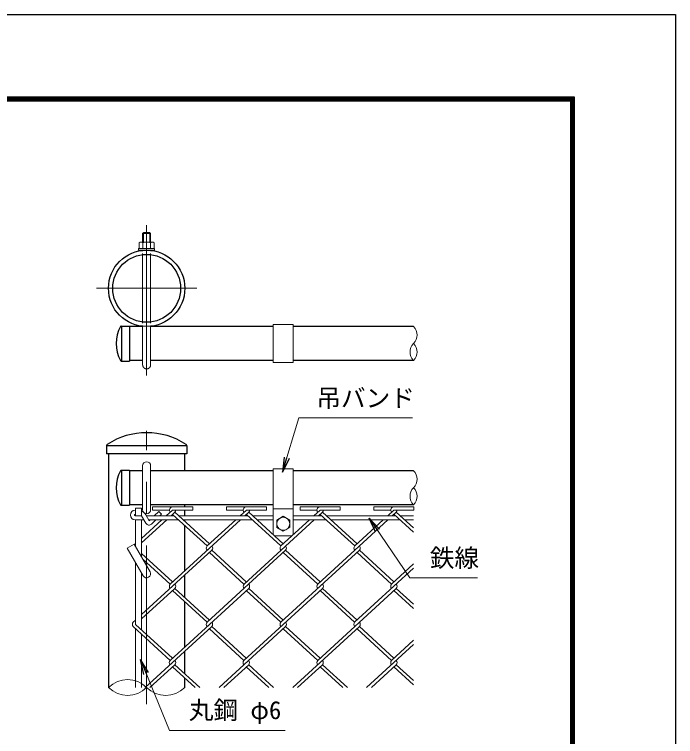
# Model space of a CAD drawing. Units: millimetres, scale not verified. Extents: x -6300 to 6300, y -4455 to 4455.
# Drawn here: x 3658 to 6300, y 1568 to 4455 of the extents above; entities that cross this region are included whole.
import ezdxf
from ezdxf.enums import TextEntityAlignment as Align

# ---------------------------------------------------------------- set-up
doc = ezdxf.new("R2010")
doc.units = ezdxf.units.MM
doc.header["$LTSCALE"] = 20
doc.linetypes.add('DASHED', pattern=[7.5, 6, -1.5])
doc.linetypes.add('USER1', pattern=[50.8, 31.75, -6.35, 6.35, -6.35])
for name, color, linetype, lineweight in [('0-0_D-STR1', 1, 'Continuous', 25), ('0-1_D-STR3', 3, 'Continuous', 13), ('0-2_D-BMK', 2, 'USER1', 13), ('0-3_D-STR2', 7, 'Continuous', 13), ('0-4_D-STR-DIM', 7, 'Continuous', 13), ('0-A_D-STR-TXT', 7, 'Continuous', 13), ('0-C_D-TTL', 7, 'Continuous', 25)]:
    doc.layers.add(name, color=color, linetype=linetype, lineweight=lineweight)
doc.layers.add('0-5_0', color=7, linetype='Continuous')
doc.styles.add('ＭＳ ゴシック', font='')
doc.styles.get('ＭＳ ゴシック').set_extended_font_data('MS Gothic')

# ---------------------------------------------------------------- blocks, each defined once
blk = doc.blocks.new('_Open')
at = {"layer": '0-5_0'}
blk.add_line((-20, 3.333), (0, 0), dxfattribs=at)
blk.add_lwpolyline([(-20, -3.333), (0, 0), (-20, 0)], dxfattribs=at)

msp = doc.modelspace()

# ---------------------------------------------------------------- linework, layer by layer
at = {"layer": '0-0_D-STR1'}
for p, q in [((4084.75, 3209.47), (4118.08, 3209.47)), ((4086.08, 3209.47), (4086.08, 3069.47)), ((4118.08, 3209.47), (4118.08, 3069.47)), ((4170.08, 3207.47), (4118.08, 3207.47)), ((4692.12, 3207.47), (4202.08, 3207.47)), ((5252.75, 3207.47), (4772.12, 3207.47)), ((4084.75, 3069.47), (4118.08, 3069.47)), ((4170.08, 3071.47), (4118.08, 3071.47)), ((4692.12, 3071.47), (4202.08, 3071.47)), ((5252.75, 3071.47), (4772.12, 3071.47)), ((4025.68, 2731.06), (4025.68, 2698.85)), ((4346.48, 2730.85), (4025.68, 2730.85)), ((4346.48, 2731.06), (4346.48, 2698.85)), ((4346.48, 2698.85), (4025.68, 2698.85)), ((4033.48, 2698.85), (4033.48, 1764.18)), ((4338.68, 2630.85), (4338.68, 2698.85)), ((4084.75, 2632.85), (4118.08, 2632.85)), ((4086.08, 2632.85), (4086.08, 2492.85)), ((4118.08, 2632.85), (4118.08, 2492.85)), ((4170.08, 2630.85), (4118.08, 2630.85)), ((4692.12, 2630.85), (4202.08, 2630.85)), ((5252.75, 2630.85), (4772.12, 2630.85)), ((4084.75, 2492.85), (4118.08, 2492.85)), ((4170.08, 2494.85), (4118.08, 2494.85)), ((4692.12, 2494.85), (4202.08, 2494.85)), ((4338.68, 2486.43), (4338.68, 2494.85)), ((5252.75, 2494.85), (4772.12, 2494.85)), ((4338.68, 2450.85), (4338.68, 2473.63)), ((4338.68, 2429.01), (4338.68, 2434.85)), ((4338.68, 2231.08), (4338.68, 2411.65)), ((4338.68, 2124.09), (4338.68, 2214.15)), ((4338.68, 1926.56), (4338.68, 2106.73)), ((4338.68, 1819.13), (4338.68, 1909.2)), ((4338.68, 1764.18), (4338.68, 1801.77))]:
    msp.add_line(p, q, dxfattribs=at)
for radius in [152.6, 135.8]:
    msp.add_circle((4186.08, 3360.07), radius, dxfattribs=at)
for centre, radius, start, end in [((4206.98, 3139.47), 142.9, 151.52136, 208.47864), ((4084.75, 3205.47), 4, 90, 147.70173), ((4084.75, 3073.47), 4, 212.29827, 270), ((4186.08, 2493.6), 289.24, 56.96759, 123.03241), ((4031.68, 2731.06), 6, 123.03241, 180), ((4340.48, 2731.06), 6, 0, 56.96759), ((4206.98, 2562.85), 142.9, 151.52136, 208.47864), ((4084.75, 2628.85), 4, 90, 147.70173), ((4084.75, 2496.85), 4, 212.29827, 270)]:
    msp.add_arc(centre, radius, start, end, dxfattribs=at)
at = {"layer": '0-1_D-STR3'}
for p, q in [((4172.88, 3545.07), (4172.88, 3581.47)), ((4174.88, 3583.47), (4197.28, 3583.47)), ((4202.08, 3578.67), (4197.28, 3583.47)), ((4199.28, 3545.07), (4199.28, 3581.47)), ((4170.08, 3545.07), (4170.08, 3578.67)), ((4202.08, 3545.07), (4202.08, 3578.67)), ((4156.08, 3519.07), (4156.08, 3542.27)), ((4162.39, 3545.07), (4208.66, 3545.07)), ((4171.08, 3542.27), (4171.08, 3519.07)), ((4201.08, 3542.27), (4201.08, 3519.07)), ((4216.08, 3519.07), (4216.08, 3542.27)), ((4154.08, 3519.07), (4218.08, 3519.07)), ((4154.08, 3512.67), (4154.08, 3519.07)), ((4170.08, 3511.83), (4170.08, 3512.67)), ((4170.08, 3221.19), (4170.08, 3498.95)), ((4202.08, 3511.83), (4202.08, 3512.67)), ((4202.08, 3221.19), (4202.08, 3498.95)), ((4170.08, 3053.98), (4170.08, 3208.31)), ((4202.08, 3053.98), (4202.08, 3208.31)), ((4692.12, 3215.47), (4692.12, 3063.47)), ((4772.12, 3215.47), (4692.12, 3215.47)), ((4772.12, 3215.47), (4772.12, 3063.47)), ((4772.12, 3063.47), (4692.12, 3063.47)), ((4170.08, 2474.85), (4170.08, 2650.85)), ((4202.08, 2474.85), (4202.08, 2650.85)), ((4692.12, 2638.85), (4692.12, 2378.85)), ((4772.12, 2638.85), (4692.12, 2638.85)), ((4772.12, 2638.85), (4772.12, 2378.85)), ((4140.08, 2472.85), (4142.08, 2472.85)), ((4140.08, 2456.85), (4142.08, 2456.85)), ((4142.08, 2450.85), (4142.08, 2480.85)), ((4142.08, 2480.85), (4166.08, 2480.85)), ((4166.08, 2450.85), (4166.08, 2480.85)), ((4216.36, 2450.85), (4234.46, 2468.53)), ((4772.12, 2478.85), (4692.12, 2478.85)), ((4140.08, 2450.85), (4166.08, 2450.85)), ((4140.08, 2434.85), (4175.28, 2434.85)), ((4142.08, 2327.06), (4142.08, 2434.85)), ((4166.08, 2450.85), (4183.4, 2420.73)), ((4166.08, 2285.49), (4166.08, 2434.85)), ((4184.54, 2450.85), (4295.9, 2450.85)), ((4193.74, 2434.85), (4313.36, 2434.85)), ((4205.32, 2417.7), (4222.88, 2434.85)), ((4314.85, 2450.85), (4590.81, 2450.85)), ((4332.31, 2434.85), (4608.27, 2434.85)), ((4609.76, 2450.85), (4692.12, 2450.85)), ((4627.22, 2434.85), (4692.12, 2434.85)), ((4706.12, 2433.81), (4732.12, 2448.85)), ((4706.12, 2433.81), (4706.12, 2403.88)), ((4732.12, 2448.85), (4758.12, 2433.81)), ((4758.12, 2433.81), (4758.12, 2403.88)), ((4772.12, 2450.85), (4885.72, 2450.85)), ((4772.12, 2434.85), (4903.18, 2434.85)), ((4904.67, 2450.85), (5180.63, 2450.85)), ((4922.13, 2434.85), (5198.09, 2434.85)), ((5199.58, 2450.85), (5252.75, 2450.85)), ((5217.04, 2434.85), (5252.75, 2434.85)), ((4764.12, 2370.85), (4700.12, 2370.85)), ((4108.51, 2321.2), (4136.22, 2337.2)), ((4108.51, 2321.2), (4172.22, 2210.85)), ((4136.22, 2337.2), (4199.94, 2226.85)), ((4142.08, 2016.64), (4142.08, 2263.06)), ((4166.08, 1994.65), (4166.08, 2221.49)), ((4142.08, 1764.18), (4142.08, 1999.28)), ((4166.08, 1764.18), (4166.08, 1977.29))]:
    msp.add_line(p, q, dxfattribs=at)
for points in [[(4174.88, 3583.47), (4170.08, 3578.67), (4202.08, 3578.67)], [(4154.08, 3512.67), (4218.08, 3512.67), (4218.08, 3519.07)], [(4182.27, 2454.8), (4195.99, 2430.94), (4199.98, 2434.85)], [(4239.25, 2450.85), (4245.64, 2457.09), (4234.46, 2468.53)], [(4706.12, 2403.88), (4732.12, 2388.85), (4758.12, 2403.88)]]:
    msp.add_lwpolyline(points, dxfattribs=at)
msp.add_circle((4732.12, 2418.85), 25.97, dxfattribs=at)
for centre, radius, start, end in [((4163.58, 3533.87), 11.26, 48.21899, 131.78101), ((4186.08, 3503.49), 41.58, 68.85295, 111.14705), ((4208.58, 3533.62), 11.44, 49.0514, 130.9486), ((4186.08, 2650.85), 16, 0, 180), ((4140.08, 2453.85), 19, 90, 270), ((4140.08, 2453.85), 3, 90, 270), ((4151.06, 2436.85), 36, 29.90854, 65.34129), ((4186.08, 2474.85), 16, 180, 0), ((4195.54, 2427.71), 14, 209.90854, 314.33561), ((4700.12, 2378.85), 8, 180, 270), ((4764.12, 2378.85), 8, 270, 0), ((4186.08, 2218.85), 16, 210, 30)]:
    msp.add_arc(centre, radius, start, end, dxfattribs=at)
at = {"layer": '0-1_D-STR3', "linetype": 'DASHED'}
msp.add_arc((4186.08, 3053.98), 16, 180, 0, dxfattribs=at)
at = {"layer": '0-2_D-BMK'}
for p, q in [((4186.08, 3011.98), (4186.08, 3611.98)), ((4386.08, 3360.07), (3986.08, 3360.07)), ((4186.08, 1697.51), (4186.08, 2790.85))]:
    msp.add_line(p, q, dxfattribs=at)
at = {"layer": '0-3_D-STR2'}
for p, q in [((4209.99, 2486.43), (4369.99, 2486.43)), ((4209.99, 2473.63), (4209.99, 2486.43)), ((4504.66, 2486.64), (4664.66, 2486.64)), ((4504.66, 2473.84), (4504.66, 2486.64)), ((4799.57, 2486.64), (4959.57, 2486.64)), ((4799.57, 2473.84), (4799.57, 2486.64)), ((5094.48, 2486.64), (5254.48, 2486.64)), ((5094.48, 2473.84), (5094.48, 2486.64)), ((5254.48, 2473.84), (5254.48, 2486.64)), ((4209.99, 2473.63), (4277.14, 2473.63)), ((4289.51, 2473.63), (4264.65, 2450.85)), ((4299.22, 2465.16), (4283.6, 2450.85)), ((4427.73, 2330.05), (4289.75, 2456.48)), ((4437.2, 2338.73), (4299.22, 2465.16)), ((4504.66, 2473.84), (4571.81, 2473.84)), ((4584.66, 2473.84), (4559.56, 2450.85)), ((4594.13, 2465.16), (4578.51, 2450.85)), ((4722.64, 2330.05), (4584.66, 2456.48)), ((4732.12, 2338.73), (4594.13, 2465.16)), ((4799.57, 2473.84), (4866.72, 2473.84)), ((4879.57, 2473.84), (4854.47, 2450.85)), ((4889.04, 2465.16), (4873.42, 2450.85)), ((5017.55, 2330.05), (4879.57, 2456.48)), ((5027.03, 2338.73), (4889.04, 2465.16)), ((5094.48, 2473.84), (5161.63, 2473.84)), ((5174.48, 2473.84), (5149.38, 2450.85)), ((5183.72, 2465.38), (5167.86, 2450.85)), ((5252.75, 2384.77), (5174.24, 2456.7)), ((5174.48, 2473.84), (5254.48, 2473.84)), ((5252.75, 2402.13), (5183.72, 2465.38)), ((4247.19, 2434.85), (4166.08, 2360.52)), ((4266.14, 2434.85), (4166.08, 2343.16)), ((4561.05, 2434.85), (4280.3, 2177.59)), ((4542.1, 2434.85), (4427.75, 2330.07)), ((4855.96, 2434.85), (4575.21, 2177.59)), ((4837.01, 2434.85), (4722.64, 2330.05)), ((5150.39, 2434.85), (4869.88, 2177.8)), ((5131.92, 2434.85), (5017.55, 2330.05)), ((4142.08, 2338.53), (4137.75, 2334.56)), ((4446.46, 2312.92), (4166.08, 2056)), ((4741.37, 2312.92), (4427.52, 2025.33)), ((4584.45, 2186.49), (4446.46, 2312.92)), ((5036.26, 2312.9), (4722.43, 2025.33)), ((4879.36, 2186.49), (4741.37, 2312.92)), ((5174.27, 2186.49), (5036.29, 2312.92)), ((4289.54, 2186.49), (4166.08, 2299.61)), ((4574.97, 2177.8), (4436.99, 2304.24)), ((4869.88, 2177.8), (4731.9, 2304.24)), ((5164.79, 2177.8), (5026.81, 2304.24)), ((4280.06, 2177.8), (4170.05, 2278.61)), ((5252.75, 2258.4), (5164.79, 2177.8)), ((5252.75, 2241.04), (5017.34, 2025.33)), ((4299.01, 2160.44), (4166.08, 2038.64)), ((4593.92, 2160.44), (4280.06, 1872.85)), ((4427.52, 2025.33), (4289.54, 2151.76)), ((4436.99, 2034.01), (4299.01, 2160.44)), ((4888.83, 2160.44), (4574.97, 1872.85)), ((4722.43, 2025.33), (4584.45, 2151.76)), ((4731.9, 2034.01), (4593.92, 2160.44)), ((5183.74, 2160.44), (4869.88, 1872.85)), ((5017.34, 2025.33), (4879.36, 2151.76)), ((5026.81, 2034.01), (4888.83, 2160.44)), ((5252.75, 2079.85), (5174.27, 2151.76)), ((5252.75, 2097.21), (5183.74, 2160.44)), ((4142.08, 2034.01), (4132.61, 2025.33)), ((4280.06, 1872.85), (4132.61, 2007.96)), ((4289.54, 1881.53), (4142.08, 2016.64)), ((4446.46, 2007.96), (4180.42, 1764.18)), ((4574.97, 1872.85), (4436.99, 1999.28)), ((4584.45, 1881.53), (4446.46, 2007.96)), ((4741.37, 2007.96), (4475.33, 1764.18)), ((4869.88, 1872.85), (4731.9, 1999.28)), ((4879.36, 1881.53), (4741.37, 2007.96)), ((5036.29, 2007.96), (4770.24, 1764.18)), ((5164.79, 1872.85), (5027.64, 1998.53)), ((5174.27, 1881.53), (5036.29, 2007.96)), ((5252.75, 1936.08), (5065.15, 1764.18)), ((5252.75, 1953.44), (5164.79, 1872.85)), ((4299.01, 1855.49), (4199.37, 1764.18)), ((4398.65, 1764.18), (4299.01, 1855.49)), ((4593.92, 1855.49), (4494.28, 1764.18)), ((4693.56, 1764.18), (4593.92, 1855.49)), ((4888.83, 1855.49), (4789.19, 1764.18)), ((4988.47, 1764.18), (4888.83, 1855.49)), ((5183.74, 1855.49), (5084.1, 1764.18)), ((5252.75, 1792.25), (5183.74, 1855.49)), ((4379.71, 1764.18), (4289.54, 1846.8)), ((4674.62, 1764.18), (4584.45, 1846.8)), ((4969.53, 1764.18), (4879.36, 1846.8)), ((5252.75, 1774.89), (5174.27, 1846.8))]:
    msp.add_line(p, q, dxfattribs=at)
for points in [[(4289.51, 2473.63), (4369.99, 2473.63), (4369.99, 2486.43)], [(4584.66, 2473.84), (4664.66, 2473.84), (4664.66, 2486.64)], [(4879.57, 2473.84), (4959.57, 2473.84), (4959.57, 2486.64)]]:
    msp.add_lwpolyline(points, dxfattribs=at)
for centre, start, end in [((4289.99, 2473.63), 95, 221.07291), ((4584.66, 2473.84), 95, 222.5), ((4879.57, 2473.84), 95, 222.5), ((5174.48, 2473.84), 85, 222.5), ((4289.75, 2473.84), 317.5, 359.03224), ((4584.66, 2473.84), 317.5, 0), ((4879.57, 2473.84), 317.5, 0), ((5174.48, 2473.84), 317.5, 0), ((4437.2, 2321.36), 137.5, 222.5), ((4437.2, 2321.36), 317.5, 42.5), ((4732.12, 2321.36), 137.5, 222.5), ((4732.12, 2321.36), 317.5, 42.5), ((5027.03, 2321.36), 137.5, 222.5), ((5027.03, 2321.36), 317.5, 42.5), ((4289.75, 2168.89), 137.5, 222.5), ((4289.75, 2168.89), 317.5, 42.5), ((4584.66, 2168.89), 137.5, 222.5), ((4584.66, 2168.89), 317.5, 42.5), ((4879.57, 2168.89), 137.5, 222.5), ((4879.57, 2168.89), 317.5, 42.5), ((5174.48, 2168.89), 137.5, 222.5), ((5174.48, 2168.89), 317.5, 42.5), ((4142.08, 2016.64), 137.5, 222.5), ((4436.99, 2016.64), 137.5, 222.5), ((4436.99, 2016.64), 317.5, 42.5), ((4731.9, 2016.64), 137.5, 222.5), ((4731.9, 2016.64), 317.5, 42.5), ((5026.81, 2016.64), 137.5, 222.5), ((5026.81, 2016.64), 317.5, 42.5), ((4289.51, 1864.14), 137.5, 222.5), ((4289.51, 1864.14), 317.5, 42.5), ((4584.42, 1864.14), 137.5, 222.5), ((4584.42, 1864.14), 317.5, 42.5), ((4879.33, 1864.14), 137.5, 222.5), ((4879.33, 1864.14), 317.5, 42.5), ((5174.24, 1864.14), 137.5, 222.5), ((5174.24, 1864.14), 317.5, 42.5)]:
    msp.add_arc(centre, 12.85, start, end, dxfattribs=at)
at = {"layer": '0-4_D-STR-DIM'}
for centre, radius, start, end in [((5218.53, 3173.47), 48.24, 315.18146, 44.81854), ((5286.96, 3105.47), 48.24, 135.18146, 224.81854), ((5218.53, 3105.47), 48.24, 315.18146, 44.81854), ((5218.53, 2596.85), 48.24, 315.18146, 44.81854), ((5286.96, 2528.85), 48.24, 135.18146, 224.81854), ((5218.53, 2528.85), 48.24, 315.18146, 44.81854), ((4109.78, 1687.39), 108.25, 45.18146, 134.81854), ((4109.78, 1840.96), 108.25, 225.18146, 314.81854), ((4262.38, 1840.96), 108.25, 225.18146, 314.81854)]:
    msp.add_arc(centre, radius, start, end, dxfattribs=at)
at = {"layer": '0-A_D-STR-TXT'}
for points in [[(5248.12, 2842.83), (4794.45, 2842.83), (4729.05, 2626.54)], [(5508.72, 2203.05), (5237.41, 2203.05), (5076.47, 2439.75)], [(4739.15, 1592), (4277.1, 1592), (4162.6, 1874.1)]]:
    msp.add_lwpolyline(points, dxfattribs=at)
at = {"layer": '0-C_D-TTL', "color": 2}
msp.add_lwpolyline([(-6300, 4455), (6300, 4455), (6300, -4455), (-6300, -4455)], close=True, dxfattribs=at)
at = {"layer": '0-C_D-TTL'}
for points in [[(-5895, 4125), (5895, 4125), (5895, -4125), (-5895, -4125)], [(-5891.25, 4121.25), (5891.25, 4121.25), (5891.25, -4121.25), (-5891.25, -4121.25)], [(-5887.5, 4117.5), (5887.5, 4117.5), (5887.5, -4117.5), (-5887.5, -4117.5)], [(-5883.75, 4113.75), (5883.75, 4113.75), (5883.75, -4113.75), (-5883.75, -4113.75)], [(-5880, 4110), (5880, 4110), (5880, -4110), (-5880, -4110)]]:
    msp.add_lwpolyline(points, close=True, dxfattribs=at)

# ---------------------------------------------------------------- block references
at = {"layer": '0-A_D-STR-TXT', "xscale": 3, "yscale": 3}
for p, rotation in [((4728.47, 2624.63), 253.17579), ((5075.35, 2441.4), 124.21291), ((4161.85, 1875.95), 112.09224)]:
    msp.add_blockref('_Open', p, dxfattribs=dict(at, rotation=rotation))

# ---------------------------------------------------------------- texts
at = {"layer": '0-A_D-STR-TXT', "style": 'ＭＳ ゴシック'}
for s, p in [('吊バンド', (4864.37, 2863.61)), ('鉄線', (5317.98, 2224.59)), ('丸鋼 φ6', (4354.63, 1616.2))]:
    msp.add_text(s, height=72.14, dxfattribs=at).set_placement(p, align=Align.BOTTOM_LEFT)

doc.saveas('drawing.dxf')
